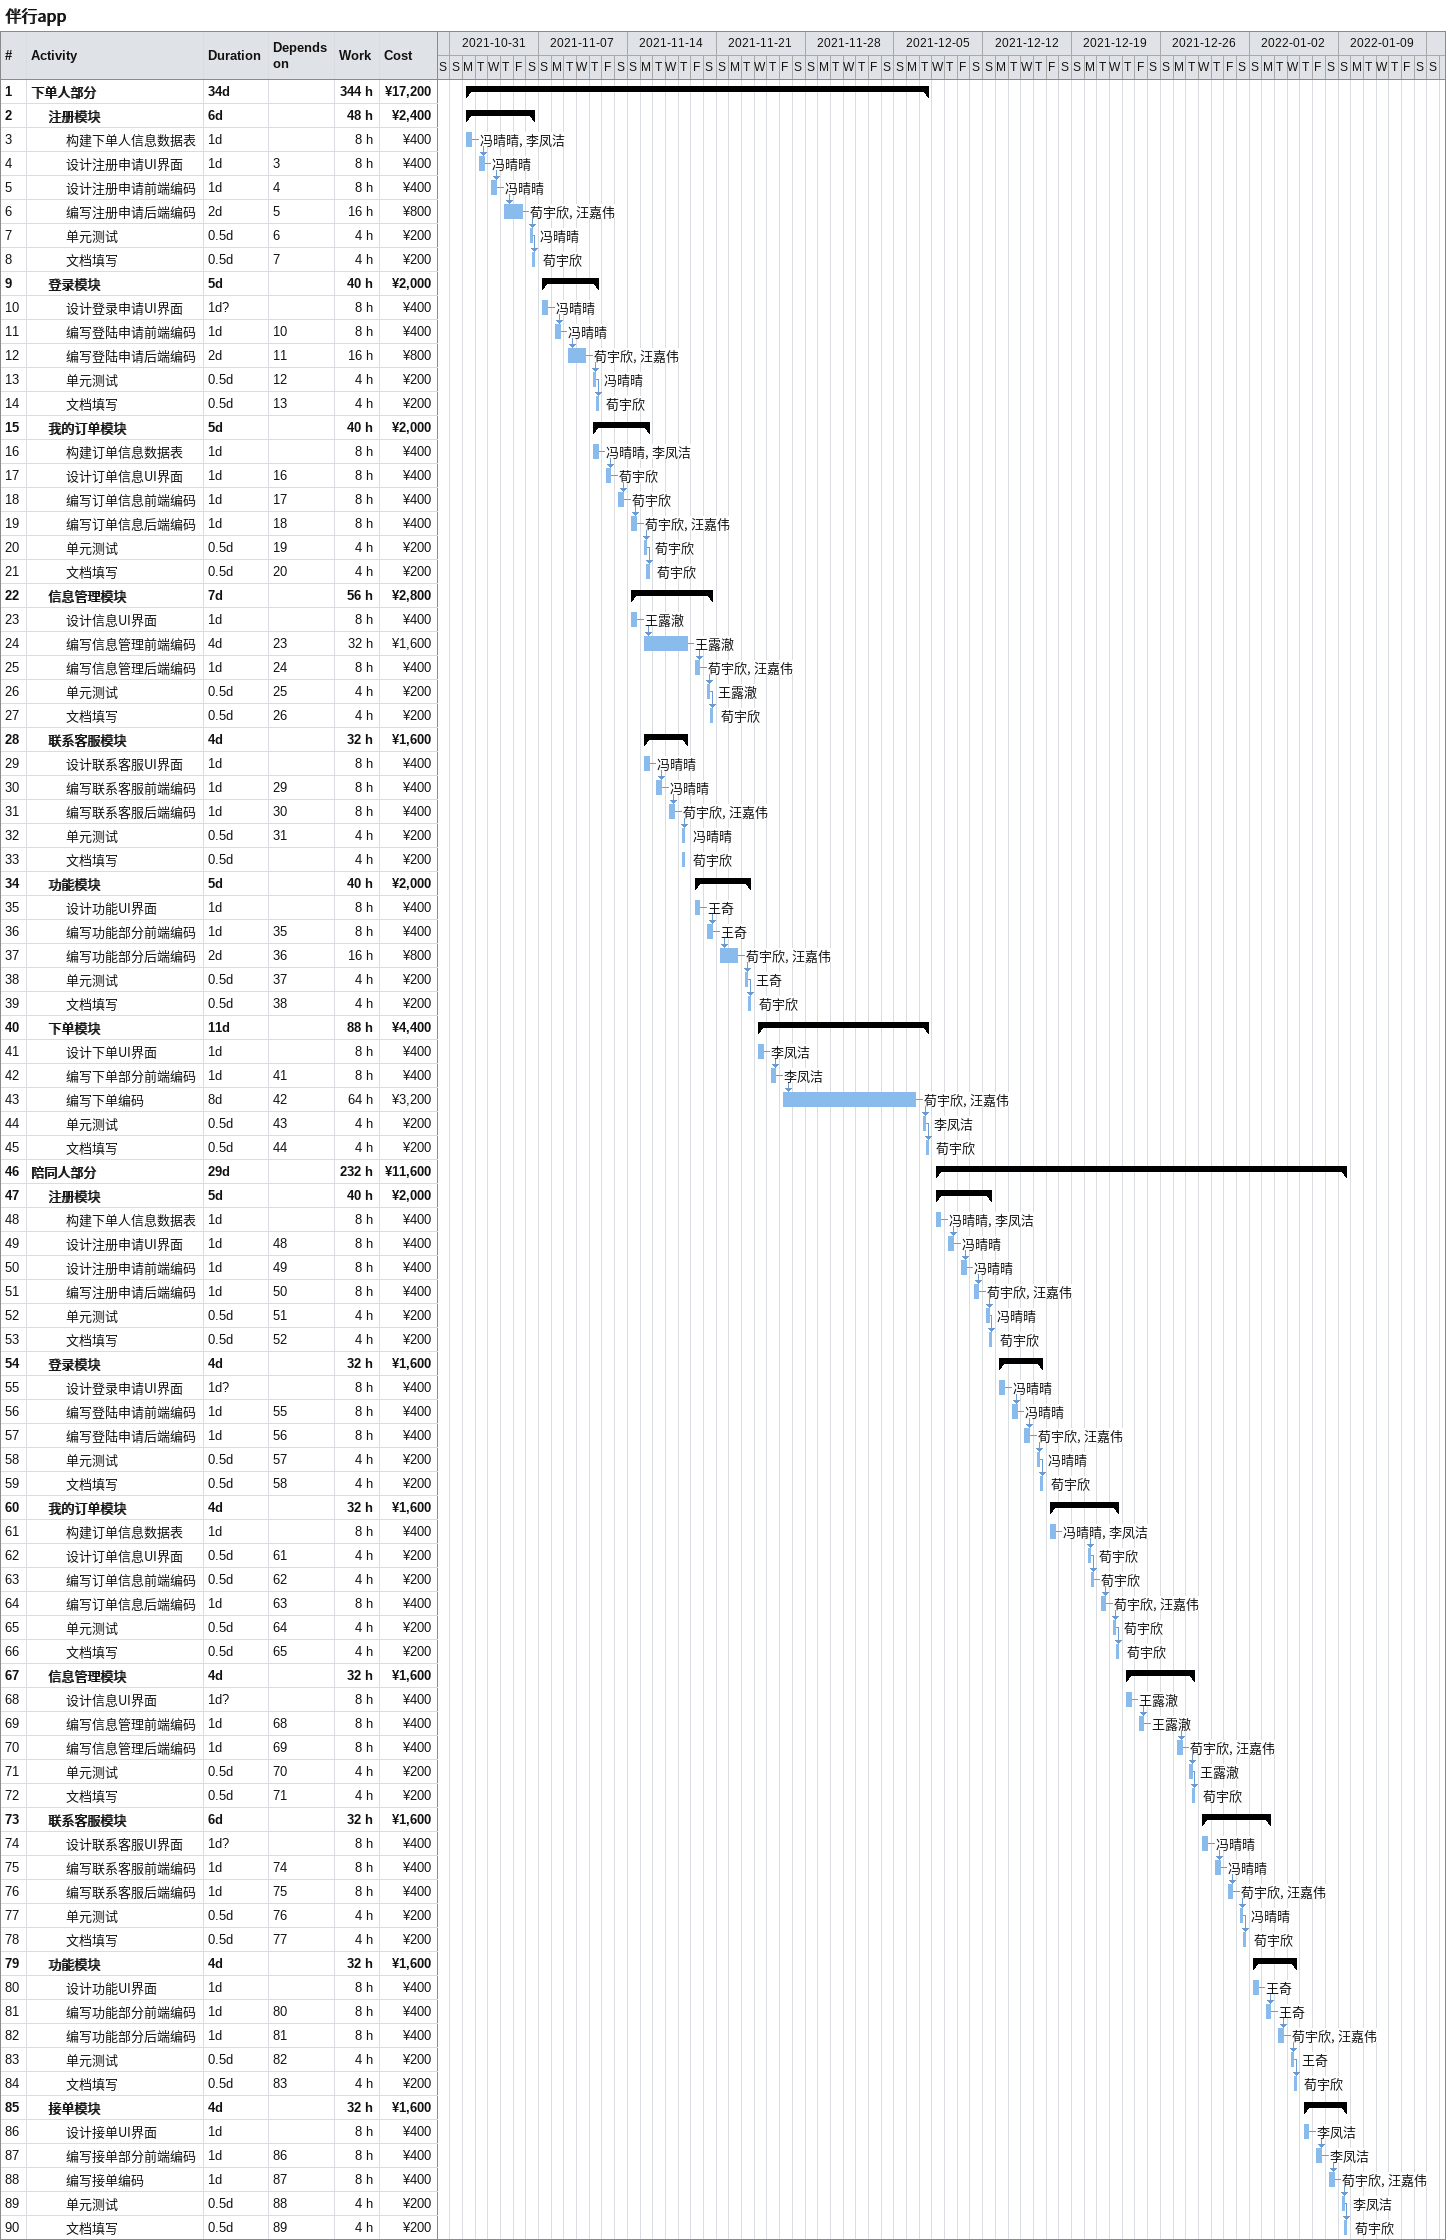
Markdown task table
伴行app

| ID | Level | Task | Duration | Start | Finish | Predecessors | Resources | Work (h) | Cost (¥) |
|---|---|---|---|---|---|---|---|---|---|
| 1 | 1 | **下单人部分** | 34d | 2021-11-01 | 2021-12-07 |  |  | 344 | 17200 |
| 2 | 2 | **注册模块** | 6d | 2021-11-01 | 2021-11-06 |  |  | 48 | 2400 |
| 3 | 3 | 构建下单人信息数据表 | 1d | 2021-11-01 | 2021-11-01 |  | 冯晴晴, 李凤洁 | 8 | 400 |
| 4 | 3 | 设计注册申请UI界面 | 1d | 2021-11-02 | 2021-11-02 | 3 | 冯晴晴 | 8 | 400 |
| 5 | 3 | 设计注册申请前端编码 | 1d | 2021-11-03 | 2021-11-03 | 4 | 冯晴晴 | 8 | 400 |
| 6 | 3 | 编写注册申请后端编码 | 2d | 2021-11-04 | 2021-11-05 | 5 | 荀宇欣, 汪嘉伟 | 16 | 800 |
| 7 | 3 | 单元测试 | 0.5d | 2021-11-06 | 2021-11-06 | 6 | 冯晴晴 | 4 | 200 |
| 8 | 3 | 文档填写 | 0.5d | 2021-11-06 | 2021-11-06 | 7 | 荀宇欣 | 4 | 200 |
| 9 | 2 | **登录模块** | 5d | 2021-11-07 | 2021-11-11 |  |  | 40 | 2000 |
| 10 | 3 | 设计登录申请UI界面 | 1d? | 2021-11-07 | 2021-11-07 |  | 冯晴晴 | 8 | 400 |
| 11 | 3 | 编写登陆申请前端编码 | 1d | 2021-11-08 | 2021-11-08 | 10 | 冯晴晴 | 8 | 400 |
| 12 | 3 | 编写登陆申请后端编码 | 2d | 2021-11-09 | 2021-11-10 | 11 | 荀宇欣, 汪嘉伟 | 16 | 800 |
| 13 | 3 | 单元测试 | 0.5d | 2021-11-11 | 2021-11-11 | 12 | 冯晴晴 | 4 | 200 |
| 14 | 3 | 文档填写 | 0.5d | 2021-11-11 | 2021-11-11 | 13 | 荀宇欣 | 4 | 200 |
| 15 | 2 | **我的订单模块** | 5d | 2021-11-11 | 2021-11-15 |  |  | 40 | 2000 |
| 16 | 3 | 构建订单信息数据表 | 1d | 2021-11-11 | 2021-11-11 |  | 冯晴晴, 李凤洁 | 8 | 400 |
| 17 | 3 | 设计订单信息UI界面 | 1d | 2021-11-12 | 2021-11-12 | 16 | 荀宇欣 | 8 | 400 |
| 18 | 3 | 编写订单信息前端编码 | 1d | 2021-11-13 | 2021-11-13 | 17 | 荀宇欣 | 8 | 400 |
| 19 | 3 | 编写订单信息后端编码 | 1d | 2021-11-14 | 2021-11-14 | 18 | 荀宇欣, 汪嘉伟 | 8 | 400 |
| 20 | 3 | 单元测试 | 0.5d | 2021-11-15 | 2021-11-15 | 19 | 荀宇欣 | 4 | 200 |
| 21 | 3 | 文档填写 | 0.5d | 2021-11-15 | 2021-11-15 | 20 | 荀宇欣 | 4 | 200 |
| 22 | 2 | **信息管理模块** | 7d | 2021-11-14 | 2021-11-20 |  |  | 56 | 2800 |
| 23 | 3 | 设计信息UI界面 | 1d | 2021-11-14 | 2021-11-14 |  | 王露澈 | 8 | 400 |
| 24 | 3 | 编写信息管理前端编码 | 4d | 2021-11-15 | 2021-11-18 | 23 | 王露澈 | 32 | 1600 |
| 25 | 3 | 编写信息管理后端编码 | 1d | 2021-11-19 | 2021-11-19 | 24 | 荀宇欣, 汪嘉伟 | 8 | 400 |
| 26 | 3 | 单元测试 | 0.5d | 2021-11-20 | 2021-11-20 | 25 | 王露澈 | 4 | 200 |
| 27 | 3 | 文档填写 | 0.5d | 2021-11-20 | 2021-11-20 | 26 | 荀宇欣 | 4 | 200 |
| 28 | 2 | **联系客服模块** | 4d | 2021-11-15 | 2021-11-18 |  |  | 32 | 1600 |
| 29 | 3 | 设计联系客服UI界面 | 1d | 2021-11-15 | 2021-11-15 |  | 冯晴晴 | 8 | 400 |
| 30 | 3 | 编写联系客服前端编码 | 1d | 2021-11-16 | 2021-11-16 | 29 | 冯晴晴 | 8 | 400 |
| 31 | 3 | 编写联系客服后端编码 | 1d | 2021-11-17 | 2021-11-17 | 30 | 荀宇欣, 汪嘉伟 | 8 | 400 |
| 32 | 3 | 单元测试 | 0.5d | 2021-11-18 | 2021-11-18 | 31 | 冯晴晴 | 4 | 200 |
| 33 | 3 | 文档填写 | 0.5d | 2021-11-18 | 2021-11-18 |  | 荀宇欣 | 4 | 200 |
| 34 | 2 | **功能模块** | 5d | 2021-11-19 | 2021-11-23 |  |  | 40 | 2000 |
| 35 | 3 | 设计功能UI界面 | 1d | 2021-11-19 | 2021-11-19 |  | 王奇 | 8 | 400 |
| 36 | 3 | 编写功能部分前端编码 | 1d | 2021-11-20 | 2021-11-20 | 35 | 王奇 | 8 | 400 |
| 37 | 3 | 编写功能部分后端编码 | 2d | 2021-11-21 | 2021-11-22 | 36 | 荀宇欣, 汪嘉伟 | 16 | 800 |
| 38 | 3 | 单元测试 | 0.5d | 2021-11-23 | 2021-11-23 | 37 | 王奇 | 4 | 200 |
| 39 | 3 | 文档填写 | 0.5d | 2021-11-23 | 2021-11-23 | 38 | 荀宇欣 | 4 | 200 |
| 40 | 2 | **下单模块** | 11d | 2021-11-24 | 2021-12-07 |  |  | 88 | 4400 |
| 41 | 3 | 设计下单UI界面 | 1d | 2021-11-24 | 2021-11-24 |  | 李凤洁 | 8 | 400 |
| 42 | 3 | 编写下单部分前端编码 | 1d | 2021-11-25 | 2021-11-25 | 41 | 李凤洁 | 8 | 400 |
| 43 | 3 | 编写下单编码 | 8d | 2021-11-26 | 2021-12-06 | 42 | 荀宇欣, 汪嘉伟 | 64 | 3200 |
| 44 | 3 | 单元测试 | 0.5d | 2021-12-07 | 2021-12-07 | 43 | 李凤洁 | 4 | 200 |
| 45 | 3 | 文档填写 | 0.5d | 2021-12-07 | 2021-12-07 | 44 | 荀宇欣 | 4 | 200 |
| 46 | 1 | **陪同人部分** | 29d | 2021-12-08 | 2022-01-09 |  |  | 232 | 11600 |
| 47 | 2 | **注册模块** | 5d | 2021-12-08 | 2021-12-12 |  |  | 40 | 2000 |
| 48 | 3 | 构建下单人信息数据表 | 1d | 2021-12-08 | 2021-12-08 |  | 冯晴晴, 李凤洁 | 8 | 400 |
| 49 | 3 | 设计注册申请UI界面 | 1d | 2021-12-09 | 2021-12-09 | 48 | 冯晴晴 | 8 | 400 |
| 50 | 3 | 设计注册申请前端编码 | 1d | 2021-12-10 | 2021-12-10 | 49 | 冯晴晴 | 8 | 400 |
| 51 | 3 | 编写注册申请后端编码 | 1d | 2021-12-11 | 2021-12-11 | 50 | 荀宇欣, 汪嘉伟 | 8 | 400 |
| 52 | 3 | 单元测试 | 0.5d | 2021-12-12 | 2021-12-12 | 51 | 冯晴晴 | 4 | 200 |
| 53 | 3 | 文档填写 | 0.5d | 2021-12-12 | 2021-12-12 | 52 | 荀宇欣 | 4 | 200 |
| 54 | 2 | **登录模块** | 4d | 2021-12-13 | 2021-12-16 |  |  | 32 | 1600 |
| 55 | 3 | 设计登录申请UI界面 | 1d? | 2021-12-13 | 2021-12-13 |  | 冯晴晴 | 8 | 400 |
| 56 | 3 | 编写登陆申请前端编码 | 1d | 2021-12-14 | 2021-12-14 | 55 | 冯晴晴 | 8 | 400 |
| 57 | 3 | 编写登陆申请后端编码 | 1d | 2021-12-15 | 2021-12-15 | 56 | 荀宇欣, 汪嘉伟 | 8 | 400 |
| 58 | 3 | 单元测试 | 0.5d | 2021-12-16 | 2021-12-16 | 57 | 冯晴晴 | 4 | 200 |
| 59 | 3 | 文档填写 | 0.5d | 2021-12-16 | 2021-12-16 | 58 | 荀宇欣 | 4 | 200 |
| 60 | 2 | **我的订单模块** | 4d | 2021-12-17 | 2021-12-22 |  |  | 32 | 1600 |
| 61 | 3 | 构建订单信息数据表 | 1d | 2021-12-17 | 2021-12-17 |  | 冯晴晴, 李凤洁 | 8 | 400 |
| 62 | 3 | 设计订单信息UI界面 | 0.5d | 2021-12-20 | 2021-12-20 | 61 | 荀宇欣 | 4 | 200 |
| 63 | 3 | 编写订单信息前端编码 | 0.5d | 2021-12-20 | 2021-12-20 | 62 | 荀宇欣 | 4 | 200 |
| 64 | 3 | 编写订单信息后端编码 | 1d | 2021-12-21 | 2021-12-21 | 63 | 荀宇欣, 汪嘉伟 | 8 | 400 |
| 65 | 3 | 单元测试 | 0.5d | 2021-12-22 | 2021-12-22 | 64 | 荀宇欣 | 4 | 200 |
| 66 | 3 | 文档填写 | 0.5d | 2021-12-22 | 2021-12-22 | 65 | 荀宇欣 | 4 | 200 |
| 67 | 2 | **信息管理模块** | 4d | 2021-12-23 | 2021-12-28 |  |  | 32 | 1600 |
| 68 | 3 | 设计信息UI界面 | 1d? | 2021-12-23 | 2021-12-23 |  | 王露澈 | 8 | 400 |
| 69 | 3 | 编写信息管理前端编码 | 1d | 2021-12-24 | 2021-12-24 | 68 | 王露澈 | 8 | 400 |
| 70 | 3 | 编写信息管理后端编码 | 1d | 2021-12-27 | 2021-12-27 | 69 | 荀宇欣, 汪嘉伟 | 8 | 400 |
| 71 | 3 | 单元测试 | 0.5d | 2021-12-28 | 2021-12-28 | 70 | 王露澈 | 4 | 200 |
| 72 | 3 | 文档填写 | 0.5d | 2021-12-28 | 2021-12-28 | 71 | 荀宇欣 | 4 | 200 |
| 73 | 2 | **联系客服模块** | 6d | 2021-12-29 | 2022-01-03 |  |  | 32 | 1600 |
| 74 | 3 | 设计联系客服UI界面 | 1d? | 2021-12-29 | 2021-12-29 |  | 冯晴晴 | 8 | 400 |
| 75 | 3 | 编写联系客服前端编码 | 1d | 2021-12-30 | 2021-12-30 | 74 | 冯晴晴 | 8 | 400 |
| 76 | 3 | 编写联系客服后端编码 | 1d | 2021-12-31 | 2021-12-31 | 75 | 荀宇欣, 汪嘉伟 | 8 | 400 |
| 77 | 3 | 单元测试 | 0.5d | 2022-01-01 | 2022-01-01 | 76 | 冯晴晴 | 4 | 200 |
| 78 | 3 | 文档填写 | 0.5d | 2022-01-01 | 2022-01-01 | 77 | 荀宇欣 | 4 | 200 |
| 79 | 2 | **功能模块** | 4d | 2022-01-02 | 2022-01-05 |  |  | 32 | 1600 |
| 80 | 3 | 设计功能UI界面 | 1d | 2022-01-02 | 2022-01-02 |  | 王奇 | 8 | 400 |
| 81 | 3 | 编写功能部分前端编码 | 1d | 2022-01-03 | 2022-01-03 | 80 | 王奇 | 8 | 400 |
| 82 | 3 | 编写功能部分后端编码 | 1d | 2022-01-04 | 2022-01-04 | 81 | 荀宇欣, 汪嘉伟 | 8 | 400 |
| 83 | 3 | 单元测试 | 0.5d | 2022-01-05 | 2022-01-05 | 82 | 王奇 | 4 | 200 |
| 84 | 3 | 文档填写 | 0.5d | 2022-01-05 | 2022-01-05 | 83 | 荀宇欣 | 4 | 200 |
| 85 | 2 | **接单模块** | 4d | 2022-01-06 | 2022-01-09 |  |  | 32 | 1600 |
| 86 | 3 | 设计接单UI界面 | 1d | 2022-01-06 | 2022-01-06 |  | 李凤洁 | 8 | 400 |
| 87 | 3 | 编写接单部分前端编码 | 1d | 2022-01-07 | 2022-01-07 | 86 | 李凤洁 | 8 | 400 |
| 88 | 3 | 编写接单编码 | 1d | 2022-01-08 | 2022-01-08 | 87 | 荀宇欣, 汪嘉伟 | 8 | 400 |
| 89 | 3 | 单元测试 | 0.5d | 2022-01-09 | 2022-01-09 | 88 | 李凤洁 | 4 | 200 |
| 90 | 3 | 文档填写 | 0.5d | 2022-01-09 | 2022-01-09 | 89 | 荀宇欣 | 4 | 200 |
